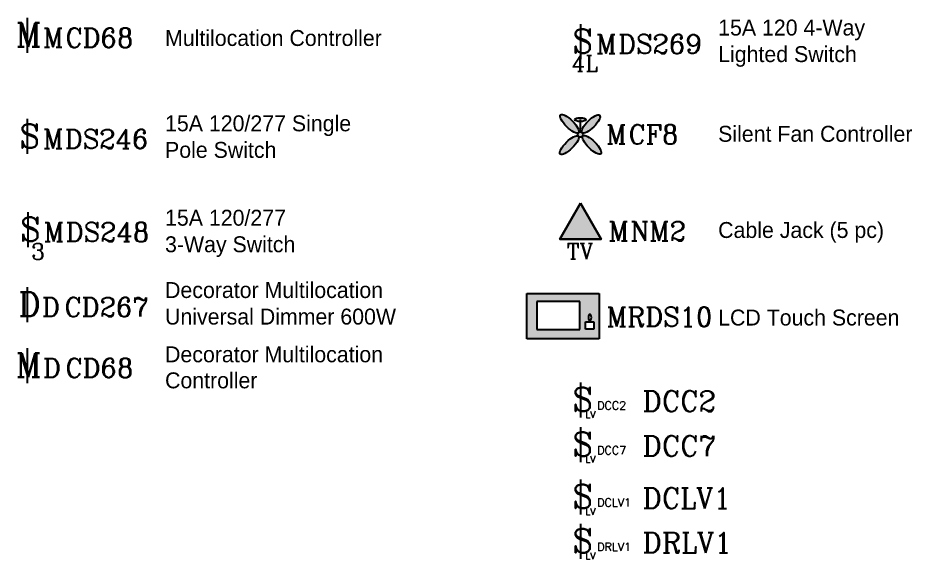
# Paper-space layout 'Miro' of a CAD drawing. Header units: inches. Extents: x 0.5 to 11.4, y -2.9 to 8.1.
# Drawn here: x 0.59 to 6.07, y -0.84 to 2.48 of the extents above; entities that cross this region are included whole.
import ezdxf

# ---------------------------------------------------------------- set-up
doc = ezdxf.new("R2010")
doc.units = ezdxf.units.IN
doc.header["$MEASUREMENT"] = 0
doc.layers.add('WATTSTOPPER', color=160, linetype='Continuous')
doc.styles.add('WS8th', font='complex.shx', dxfattribs={"height": 0.1875})

# ---------------------------------------------------------------- blocks, each defined once
blk = doc.blocks.new('key_MCD68')
at = {"layer": 'WATTSTOPPER'}
blk.add_line((0, 0.1072), (0, -0.1072), dxfattribs=at)
blk.add_text('Multilocation Controller', height=0.097656, dxfattribs=at).set_placement((0.8441, -0.065))
at = {"layer": 'WATTSTOPPER', "attachment_point": 1}
for s, insert, char_height, width in [('{\\Fcomplex|c0;M}', (-0.0699, 0.0763), 0.146484, 0.416127), ('{\\Fcomplex|c0;M}', (0.0959, 0.0443), 0.117188, 0.332902), ('{\\Fcomplex|c0;CD68}', (0.2328, 0.0437), 0.117188, 1.112793)]:
    blk.add_mtext(s, dxfattribs=dict(at, insert=insert, char_height=char_height, width=width))
blk = doc.blocks.new('key_MDS246')
at = {"layer": 'WATTSTOPPER'}
blk.add_line((0, 0.1072), (0, -0.1072), dxfattribs=at)
for s, p in [('15A 120/277 Single', (0.8441, 0.0316)), ('Pole Switch', (0.8441, -0.1312))]:
    blk.add_text(s, height=0.097656, dxfattribs=at).set_placement(p)
at = {"layer": 'WATTSTOPPER', "attachment_point": 1}
for s, insert, char_height, width in [('{\\Fcomplex.shx|c0;S}', (-0.0481, 0.0763), 0.146484, 0.416127), ('{\\Fcomplex.shx|c0;M}', (0.0959, 0.0437), 0.117188, 0.332902), ('{\\Fcomplex.shx|c0;DS246}', (0.2296, 0.0431), 0.117188, 1.112793)]:
    blk.add_mtext(s, dxfattribs=dict(at, insert=insert, char_height=char_height, width=width))
blk = doc.blocks.new('key_MDS248')
at = {"layer": 'WATTSTOPPER'}
blk.add_line((0, 0.1072), (0, -0.1072), dxfattribs=at)
for s, p in [('15A 120/277', (0.8399, 0.0243)), ('3-Way Switch', (0.8399, -0.1385))]:
    blk.add_text(s, height=0.097656, dxfattribs=at).set_placement(p)
at = {"layer": 'WATTSTOPPER', "attachment_point": 1}
for s, insert, char_height, width in [('{\\Fcomplex.shx|c0;S}', (-0.0481, 0.0763), 0.146484, 0.416127), ('{\\Fcomplex.shx|c0;M}', (0.0965, 0.0437), 0.117188, 0.332902), ('{\\Fcomplex|c0;3}', (0.0197, -0.0849), 0.097656, 0.277418)]:
    blk.add_mtext(s, dxfattribs=dict(at, insert=insert, char_height=char_height, width=width))
at = {"layer": 'WATTSTOPPER', "insert": (0.2309, 0.0437), "char_height": 0.117188, "attachment_point": 1}
blk.add_mtext('{\\Fcomplex.shx|c0;DS248}', dxfattribs=at)
blk = doc.blocks.new('key_DCD267')
at = {"layer": 'WATTSTOPPER'}
blk.add_line((0, 0.1072), (0, -0.1072), dxfattribs=at)
for s, p in [('Decorator Multilocation', (0.8441, 0.041)), ('Universal Dimmer 600W', (0.8441, -0.1218))]:
    blk.add_text(s, height=0.097656, dxfattribs=at).set_placement(p)
at = {"layer": 'WATTSTOPPER', "attachment_point": 1}
for insert, char_height, width in [((-0.0543, 0.0763), 0.146484, 0.416127), ((0.0898, 0.0443), 0.117188, 0.332902)]:
    blk.add_mtext('{\\Fcomplex|c0;D}', dxfattribs=dict(at, insert=insert, char_height=char_height, width=width))
at = {"layer": 'WATTSTOPPER', "insert": (0.2272, 0.0443), "char_height": 0.117188, "attachment_point": 1}
blk.add_mtext('{\\Fcomplex.shx|c0;CD267}', dxfattribs=at)
blk = doc.blocks.new('key_DCD68')
at = {"layer": 'WATTSTOPPER'}
blk.add_line((0, 0.1072), (0, -0.1072), dxfattribs=at)
for s, height, p in [('Decorator Multilocation', 0.097656, (0.8441, 0.0202)), ('Controller', 0.09766, (0.8441, -0.1394))]:
    blk.add_text(s, height=height, dxfattribs=at).set_placement(p)
at = {"layer": 'WATTSTOPPER', "attachment_point": 1}
for s, insert, char_height, width in [('{\\Fcomplex|c0;M}', (-0.0699, 0.0763), 0.146484, 0.416127), ('{\\Fcomplex|c0;D}', (0.0959, 0.0443), 0.117188, 0.332902), ('{\\Fcomplex|c0;CD68}', (0.2328, 0.0437), 0.117188, 0.458644)]:
    blk.add_mtext(s, dxfattribs=dict(at, insert=insert, char_height=char_height, width=width))
blk = doc.blocks.new('key_MDS269')
at = {"layer": 'WATTSTOPPER'}
blk.add_line((0, 0.1072), (0, -0.1072), dxfattribs=at)
for s, p in [('15A 120 4-Way', (0.8441, 0.0372)), ('Lighted Switch', (0.8441, -0.1256))]:
    blk.add_text(s, height=0.097656, dxfattribs=at).set_placement(p)
at = {"layer": 'WATTSTOPPER', "attachment_point": 1}
for s, insert, char_height, width in [('{\\Fcomplex.shx|c0;S}', (-0.0481, 0.0763), 0.146484, 0.416127), ('{\\Fcomplex.shx|c0;M}', (0.0959, 0.0437), 0.117188, 0.332902), ('{\\Fcomplex.shx|c0;DS269}', (0.2309, 0.0437), 0.117188, 1.112793), ('{\\Fcomplex|c0;4L}', (-0.0531, -0.0856), 0.097656, 0.277418)]:
    blk.add_mtext(s, dxfattribs=dict(at, insert=insert, char_height=char_height, width=width))
blk = doc.blocks.new('key_MCF8')
at = {"layer": 'WATTSTOPPER'}
h = blk.add_hatch(color=256, dxfattribs=at)
edge = h.paths.add_edge_path()
edge.add_ellipse((0.0645, 0.0649), major_axis=(-0.0533, -0.0533), ratio=0.328678, start_angle=4.6093, end_angle=355.8727)
edge.add_arc((0, 0), 0.0165, 39.1663, 52.3001, ccw=False)
edge = h.paths.add_edge_path()
edge.add_ellipse((-0.0663, 0.0656), major_axis=(-0.0551, 0.0551), ratio=0.317647, start_angle=188.2693, end_angle=532.4938)
edge.add_arc((0, 0), 0.0165, 124.3085, 148.0933, ccw=False)
edge = h.paths.add_edge_path()
edge.add_ellipse((0, 0.0914), major_axis=(-0.0338, 0), ratio=0.34462, start_angle=90, end_angle=360)
edge.add_ellipse((0, 0.0914), major_axis=(-0.0338, 0), ratio=0.34462, start_angle=0, end_angle=90)
edge = h.paths.add_edge_path()
edge.add_ellipse((0.0645, 0.0649), major_axis=(-0.0533, -0.0533), ratio=0.328678, start_angle=355.8727, end_angle=364.6093, ccw=False)
edge.add_arc((0, 0), 0.0165, 52.3001, 124.3085)
edge.add_ellipse((-0.0663, 0.0656), major_axis=(-0.0551, 0.0551), ratio=0.317647, start_angle=172.4938, end_angle=188.2693, ccw=False)
edge.add_arc((0, 0), 0.0165, 148.0933, 180)
edge.add_arc((0, 0), 0.0165, 180, 209.9611)
edge.add_ellipse((-0.0677, -0.0647), major_axis=(-0.0551, -0.0551), ratio=0.317647, start_angle=171.7874, end_angle=184.985, ccw=False)
edge.add_arc((0, 0), 0.0165, 229.9017, 360)
edge.add_arc((0, 0), 0.0165, 0, 39.1663)
edge = h.paths.add_edge_path()
edge.add_ellipse((0.0706, -0.0633), major_axis=(-0.0551, 0.0551), ratio=0.317647, start_angle=0, end_angle=360)
edge = h.paths.add_edge_path()
edge.add_ellipse((-0.0677, -0.0647), major_axis=(-0.0551, -0.0551), ratio=0.317647, start_angle=184.985, end_angle=531.7874)
edge.add_arc((0, 0), 0.0165, 209.9611, 229.9017, ccw=False)
blk.add_line((0, 0.0165), (0, 0.0914), dxfattribs=at)
blk.add_circle((0, 0), 0.0165, dxfattribs=at)
for centre, major_axis, ratio in [((-0.0663, 0.0656), (-0.0551, 0.0551), 0.317647), ((0.0645, 0.0649), (-0.0533, -0.0533), 0.328678), ((0, 0.0914), (-0.0338, 0), 0.34462), ((-0.0677, -0.0647), (-0.0551, -0.0551), 0.317647), ((0.0706, -0.0633), (-0.0551, 0.0551), 0.317647)]:
    blk.add_ellipse(centre, major_axis=major_axis, ratio=ratio, dxfattribs=at)
blk.add_text('Silent Fan Controller', height=0.097656, dxfattribs=at).set_placement((0.8441, -0.0443))
at = {"layer": 'WATTSTOPPER', "char_height": 0.117188, "attachment_point": 1}
for s, insert, width in [('{\\Fcomplex.shx|c0;M}', (0.1574, 0.0605), 0.332902), ('{\\Fcomplex.shx|c0;CF8}', (0.2942, 0.0598), 0.868583)]:
    blk.add_mtext(s, dxfattribs=dict(at, insert=insert, width=width))
blk = doc.blocks.new('key_MNM2')
at = {"layer": 'WATTSTOPPER'}
blk.add_hatch(color=256, dxfattribs=at).paths.add_polyline_path([(-0.1265, -0.0464), (0.1265, -0.0464), (0, 0.1727)])
for points in [[(0, 0.1727), (-0.1265, -0.0464), (0.1265, -0.0464)], [(0, 0.1727), (0.1265, -0.0464), (-0.1265, -0.0464)]]:
    blk.add_lwpolyline(points, close=True, dxfattribs=at)
blk.add_text('Cable Jack (5 pc)', height=0.097656, dxfattribs=at).set_placement((0.8441, -0.0399))
at = {"layer": 'WATTSTOPPER', "attachment_point": 1}
for s, insert, char_height, width in [('{\\Fcomplex.shx|c0;M}', (0.1714, 0.0606), 0.117188, 0.332902), ('{\\Fcomplex.shx|c0;NM2}', (0.3058, 0.0601), 0.117188, 1.934375), ('{\\Fcomplex.shx|c0;TV}', (-0.084, -0.0731), 0.097656, 0.277418)]:
    blk.add_mtext(s, dxfattribs=dict(at, insert=insert, char_height=char_height, width=width))
blk = doc.blocks.new('key_MRDS10')
at = {"layer": 'WATTSTOPPER'}
h = blk.add_hatch(color=256, dxfattribs=at)
h.paths.add_polyline_path([(0.1171, 0.1361), (-0.3258, 0.1361), (-0.3258, -0.1437), (0.1171, -0.1437)])
h.paths.add_polyline_path([(0.034, -0.0379), (0.034, -0.0843), (0.0858, -0.0843), (0.0858, -0.0379)], flags=16)
edge = h.paths.add_edge_path(flags=16)
edge.add_ellipse((0.0607, -0.0122), major_axis=(0, -0.0195), ratio=0.47323, start_angle=0, end_angle=360, ccw=False)
h.paths.add_polyline_path([(0, -0.0852), (-0.2647, -0.0852), (-0.2647, 0.0852), (0, 0.0852)], flags=16)
for p, q in [((-0.3258, -0.1437), (-0.3258, 0.1361)), ((-0.3258, 0.1361), (0.1171, 0.1361)), ((0.1171, 0.1361), (0.1171, -0.1437)), ((-0.2647, 0.0852), (-0.2647, -0.0852)), ((0, 0.0852), (-0.2647, 0.0852)), ((0, -0.0852), (0, 0.0852)), ((0.034, -0.0843), (0.034, -0.0379)), ((0.034, -0.0379), (0.0858, -0.0379)), ((0.0858, -0.0379), (0.0858, -0.0843)), ((-0.2647, -0.0852), (0, -0.0852)), ((0.0745, -0.0843), (0.034, -0.0843)), ((0.0858, -0.0843), (0.0745, -0.0843)), ((0.1171, -0.1437), (-0.3258, -0.1437))]:
    blk.add_line(p, q, dxfattribs=at)
at = {"layer": 'WATTSTOPPER', "extrusion": (0, 0, -1)}
blk.add_ellipse((0.0607, -0.0122), major_axis=(0, -0.0195), ratio=0.47323, dxfattribs=at)
at = {"layer": 'WATTSTOPPER'}
blk.add_text('LCD Touch Screen', height=0.097656, dxfattribs=at).set_placement((0.8464, -0.0611))
at = {"layer": 'WATTSTOPPER', "insert": (0.1628, 0.0509), "char_height": 0.117188, "width": 0.332902, "attachment_point": 1}
blk.add_mtext('{\\Fcomplex|c0;MRDS10}', dxfattribs=at)
blk = doc.blocks.new('key_DCC2')
at = {"layer": 'WATTSTOPPER'}
blk.add_line((0, 0.1072), (0, -0.1072), dxfattribs=at)
at = {"layer": 'WATTSTOPPER', "style": 'WS8th'}
blk.add_text('DCC2', height=0.125, dxfattribs=at).set_placement((0.3808, -0.0704))
at = {"layer": 'WATTSTOPPER', "attachment_point": 1}
for s, insert, char_height, width in [('{\\Fcomplex.shx|c0;S}', (-0.0481, 0.0763), 0.146484, 0.416127), ('{\\Fcomplex|c0;DCC2}', (0.1031, -0.0096), 0.05, 0.332902), ('{\\Fcomplex|c0;LV}', (0.0308, -0.0684), 0.04125, 0.332902)]:
    blk.add_mtext(s, dxfattribs=dict(at, insert=insert, char_height=char_height, width=width))
blk = doc.blocks.new('key_DCC7')
at = {"layer": 'WATTSTOPPER'}
blk.add_line((0, 0.1072), (0, -0.1072), dxfattribs=at)
at = {"layer": 'WATTSTOPPER', "style": 'WS8th'}
blk.add_text('DCC7', height=0.125, dxfattribs=at).set_placement((0.3808, -0.0704))
at = {"layer": 'WATTSTOPPER', "attachment_point": 1}
for s, insert, char_height, width in [('{\\Fcomplex.shx|c0;S}', (-0.0481, 0.0763), 0.146484, 0.416127), ('{\\Fcomplex|c0;DCC7}', (0.1031, -0.0096), 0.05, 0.332902), ('{\\Fcomplex|c0;LV}', (0.0308, -0.0684), 0.04125, 0.332902)]:
    blk.add_mtext(s, dxfattribs=dict(at, insert=insert, char_height=char_height, width=width))
blk = doc.blocks.new('key_DCLV1')
at = {"layer": 'WATTSTOPPER'}
blk.add_line((0, 0.1072), (0, -0.1072), dxfattribs=at)
at = {"layer": 'WATTSTOPPER', "style": 'WS8th'}
blk.add_text('DCLV1', height=0.125, dxfattribs=at).set_placement((0.3808, -0.0704))
at = {"layer": 'WATTSTOPPER', "attachment_point": 1}
for s, insert, char_height, width in [('{\\Fcomplex.shx|c0;S}', (-0.0481, 0.0763), 0.146484, 0.416127), ('{\\Fcomplex|c0;DCLV1}', (0.1031, -0.0096), 0.05, 0.332902), ('{\\Fcomplex|c0;LV}', (0.0308, -0.0684), 0.04125, 0.332902)]:
    blk.add_mtext(s, dxfattribs=dict(at, insert=insert, char_height=char_height, width=width))
blk = doc.blocks.new('key_DRLV1')
at = {"layer": 'WATTSTOPPER'}
blk.add_line((0, 0.1072), (0, -0.1072), dxfattribs=at)
at = {"layer": 'WATTSTOPPER', "style": 'WS8th'}
blk.add_text('DRLV1', height=0.125, dxfattribs=at).set_placement((0.3808, -0.0704))
at = {"layer": 'WATTSTOPPER', "attachment_point": 1}
for s, insert, char_height, width in [('{\\Fcomplex.shx|c0;S}', (-0.0481, 0.0763), 0.146484, 0.416127), ('{\\Fcomplex|c0;DRLV1}', (0.1031, -0.0096), 0.05, 0.332902), ('{\\Fcomplex|c0;LV}', (0.0308, -0.0684), 0.04125, 0.332902)]:
    blk.add_mtext(s, dxfattribs=dict(at, insert=insert, char_height=char_height, width=width))

psp = doc.layouts.new('Miro')

# ---------------------------------------------------------------- block references
for name, p in [('key_DCC2', (4.0379, 0.1389)), ('key_DCC7', (4.0379, -0.1355)), ('key_DCLV1', (4.0379, -0.4558)), ('key_DRLV1', (4.0379, -0.728))]:
    psp.add_blockref(name, p)
at = {"layer": 'WATTSTOPPER'}
for name, p in [('key_MCD68', (0.6495, 2.3739)), ('key_MDS269', (4.0379, 2.3356)), ('key_MDS246', (0.6495, 1.754)), ('key_MCF8', (4.0379, 1.7656)), ('key_MNM2', (4.0379, 1.1715)), ('key_MDS248', (0.6537, 1.1825)), ('key_DCD267', (0.6495, 0.7224)), ('key_MRDS10', (4.0356, 0.6559)), ('key_DCD68', (0.6495, 0.3491)), ('key_DCD68', (0.6495, 0.3491))]:
    psp.add_blockref(name, p, dxfattribs=at)

doc.saveas('drawing.dxf')
